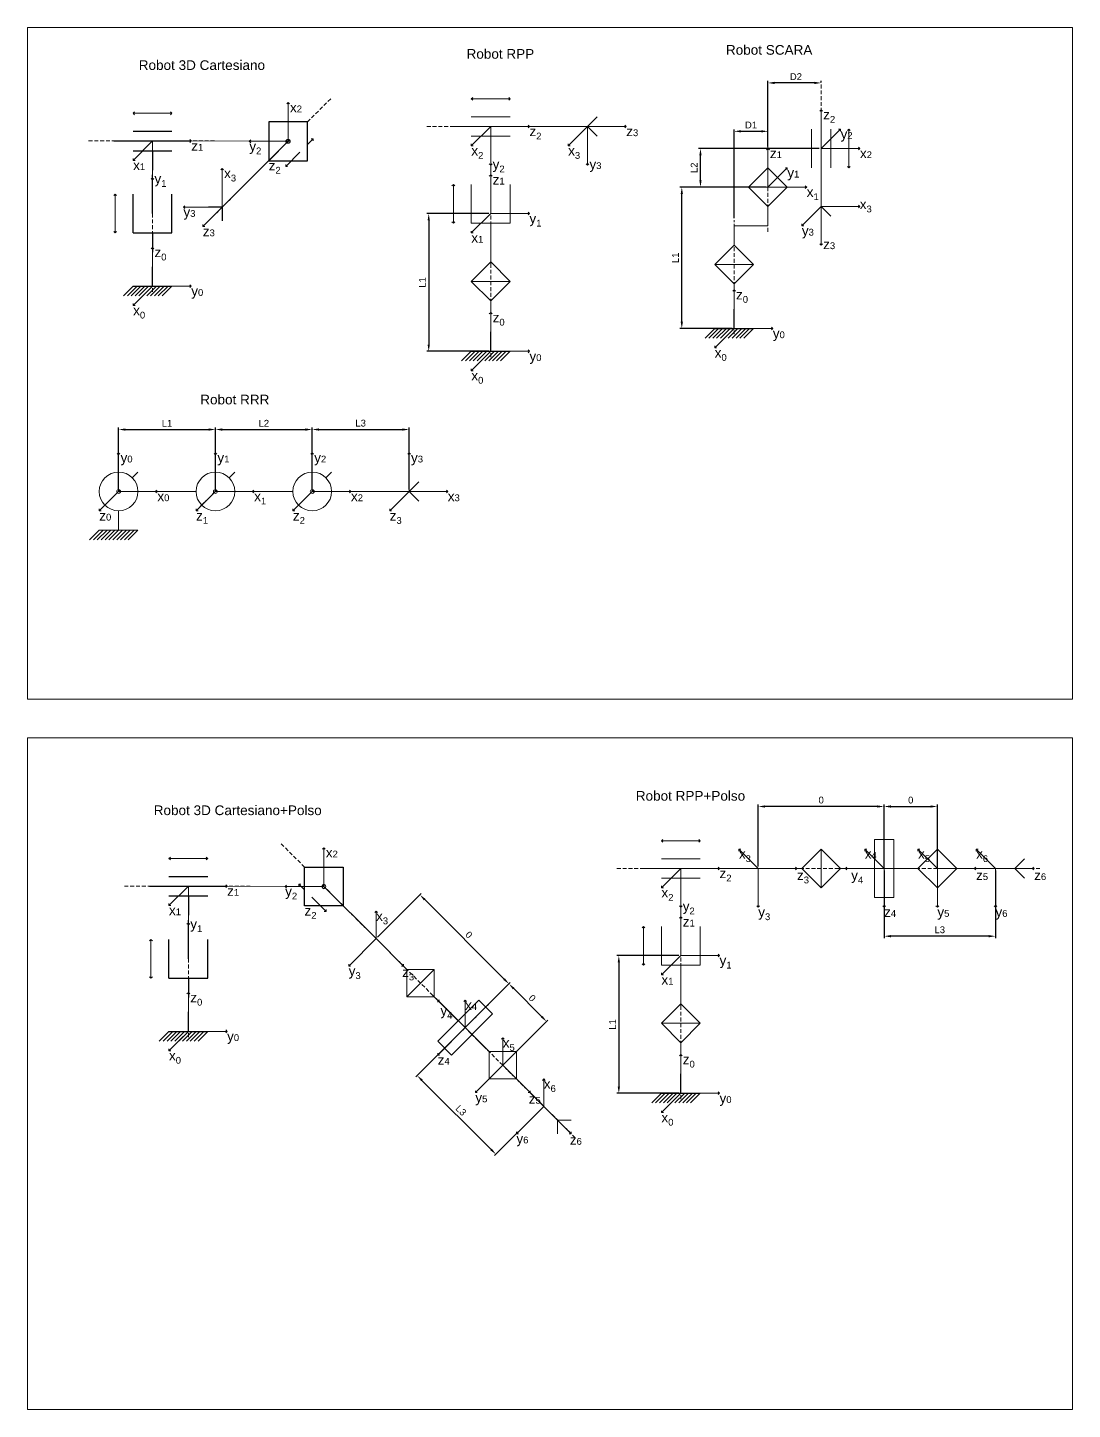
# Model space of a CAD drawing. Header units: millimetres. Extents: x 50 to 1880, y 50 to 1062.
# Drawn here: x 50 to 590, y 50 to 764 of the extents above; entities that cross this region are included whole.
import ezdxf

# ---------------------------------------------------------------- set-up
doc = ezdxf.new("R2010")
doc.units = ezdxf.units.MM
doc.linetypes.add('ACISOWELD', pattern=[3, 2, -1])
doc.linetypes.add('AM_ISO08W050x2', pattern=[9, 6, -0.75, 1.5, -0.75])
doc.layers.get('0').update_dxf_attribs({"lineweight": 25})
for name, color, linetype, lineweight in [('AM_5', 64, 'Continuous', 25), ('AM_7', 42, 'ACISOWELD', 20), ('link', 7, 'Continuous', 18), ('xAsse', 1, 'Continuous', 20), ('yAsse', 3, 'Continuous', 20), ('zAsse', 5, 'Continuous', 20)]:
    doc.layers.add(name, color=color, linetype=linetype, lineweight=lineweight)
doc.styles.get("Standard").update_dxf_attribs({"font": 'arial.ttf'})
doc.dimstyles.new('AM_ISO$0', dxfattribs={"dimtxt": 3.5, "dimasz": 3.5, "dimexe": 1, "dimexo": 1, "dimgap": 1.5, "dimtad": 1, "dimdsep": 46, "dimtxsty": 'Standard', "dimcen": 0, "dimclrd": 256, "dimclre": 256, "dimclrt": 2, "dimadec": 0, "dimazin": 2, "dimtp": 0.1, "dimtm": 0.1, "dimtfac": 0.71, "dimtdec": 3, "dimtmove": 0, "dimatfit": 3, "dimfxl": 1, "dimlwd": -1, "dimlwe": -1, "dimarcsym": 1})

# ---------------------------------------------------------------- blocks, each defined once
blk = doc.blocks.new('Terra')
for p, q in [((0, 0), (0, 10)), ((-10, 0), (-15, -5)), ((-8, 0), (-13, -5)), ((-6, 0), (-11, -5)), ((-10, 0), (10, 0)), ((-4, 0), (-9, -5)), ((-2, 0), (-7, -5)), ((0, 0), (-5, -5)), ((2, 0), (-3, -5)), ((4, 0), (-1, -5)), ((6, 0), (1, -5)), ((8, 0), (3, -5)), ((10, 0), (5, -5))]:
    blk.add_line(p, q)
at = {"layer": 'AM_7'}
blk.add_line((0, -3), (0, 23), dxfattribs=at)
blk = doc.blocks.new('Lineare-Teleferico-laterale')
for points in [[(0, 20), (0, 40)], [(-10, 10), (-10, 30)], [(10, 10), (10, 30)], [(-10, 10), (10, 10)], [(0, 10), (0, 0)]]:
    blk.add_lwpolyline(points)
at = {"layer": 'AM_7'}
blk.add_line((0, 53), (0, -13), dxfattribs=at)
at = {"layer": 'link'}
for p, q in [((-19.29, 30), (-20, 29.29)), ((-19.29, 10), (-19.29, 30)), ((-19.29, 30), (-18.59, 29.29)), ((-19.29, 10), (-20, 10.71)), ((-19.29, 10), (-18.59, 10.71))]:
    blk.add_line(p, q, dxfattribs=at)
blk = doc.blocks.new('Lineare-Trapezoidale-frontale')
for p, q in [((-20, 15), (20, 15)), ((-10, 20), (10, 20)), ((-10, 10), (10, 10)), ((0, 10), (0, 0))]:
    blk.add_line(p, q)
at = {"layer": 'AM_7'}
blk.add_line((-33, 15), (33, 15), dxfattribs=at)
at = {"layer": 'link'}
for p, q in [((-10, 29.29), (-9.29, 30)), ((-10, 29.29), (10, 29.29)), ((-10, 29.29), (-9.29, 28.59)), ((10, 29.29), (9.29, 30)), ((10, 29.29), (9.29, 28.59))]:
    blk.add_line(p, q, dxfattribs=at)
blk = doc.blocks.new('Lineare-Teleferico-Alto')
blk.add_lwpolyline([(-10, -10), (10, -10), (10, 10), (-10, 10)], close=True)
blk.add_circle((0, 0), 1)
at = {"layer": 'AM_7'}
for p, q in [((10, 10), (22.12, 22.12)), ((-22.12, -22.12), (0.71, 0.71))]:
    blk.add_line(p, q, dxfattribs=at)
at = {"layer": 'link'}
for p, q in [((10, -1.72), (12.93, 1.21)), ((12.93, 1.21), (11.93, 1.21)), ((12.93, 1.21), (12.93, 0.21)), ((-1.21, -12.93), (6.15, -5.56)), ((-1.21, -12.93), (-1.21, -11.93)), ((-1.21, -12.93), (-0.21, -12.93))]:
    blk.add_line(p, q, dxfattribs=at)
blk = doc.blocks.new('pinza')
for p, q in [((0, 10), (-5, 15)), ((0, 10), (5, 15)), ((0, 0), (0, 10))]:
    blk.add_line(p, q)
at = {"layer": 'AM_7'}
blk.add_line((0, 23), (0, -13), dxfattribs=at)
blk = doc.blocks.new('Rotoidale-Cerniera-alto')
blk.add_line((0, 10), (0, 20))
for radius in [10, 1]:
    blk.add_circle((0, 0), radius)
at = {"layer": 'AM_7', "linetype": 'AM_ISO08W050x2'}
for p, q in [((7.07, 7.07), (10, 10)), ((-10, -10), (0.71, 0.71))]:
    blk.add_line(p, q, dxfattribs=at)
blk = doc.blocks.new('Terra 2')
for p, q in [((0, -10), (0, 0)), ((-10, -10), (-15, -15)), ((-8, -10), (-13, -15)), ((-6, -10), (-11, -15)), ((-10, -10), (10, -10)), ((-4, -10), (-9, -15)), ((-2, -10), (-7, -15)), ((0, -10), (-5, -15)), ((2, -10), (-3, -15)), ((4, -10), (-1, -15)), ((6, -10), (1, -15)), ((8, -10), (3, -15)), ((10, -10), (5, -15))]:
    blk.add_line(p, q)
blk = doc.blocks.new('Rotoidale-Pivot-laterale')
for p, q in [((0, 30), (0, 40)), ((-10, 20), (0, 30)), ((0, 30), (10, 20)), ((-10, 20), (10, 20)), ((-10, 20), (0, 10)), ((10, 20), (0, 10)), ((0, 10), (0, 0))]:
    blk.add_line(p, q)
at = {"layer": 'AM_7'}
blk.add_line((0, -3), (0, 43), dxfattribs=at)
blk = doc.blocks.new('*D383')
at = {"layer": 'AM_5', "linetype": 'ByBlock', "transparency": 16777216}
for p, q in [((288.15, 667.67), (256.15, 667.67)), ((257.15, 664.17), (257.15, 600.03)), ((288.15, 596.53), (256.15, 596.53))]:
    blk.add_line(p, q, dxfattribs=at)
at = {"layer": 'AM_5', "transparency": 16777216}
for points in [[(256.57, 664.17), (257.74, 664.17), (257.15, 667.67)], [(256.57, 600.03), (257.74, 600.03), (257.15, 596.53)]]:
    blk.add_solid(points, dxfattribs=at)
at = {"layer": 'Defpoints', "color": 0, "transparency": 16777216}
for p in [(289.15, 667.67), (257.15, 596.53), (289.15, 596.53)]:
    blk.add_point(p, dxfattribs=at)
at = {"layer": 'AM_5', "color": 30, "transparency": 16777216, "insert": (253.9, 632.1), "char_height": 3.5, "attachment_point": 5, "rotation": 90}
blk.add_mtext('L1', dxfattribs=at)
blk = doc.blocks.new('*D384')
at = {"layer": 'AM_5', "linetype": 'ByBlock', "transparency": 16777216}
for p, q in [((431.36, 681.31), (386.86, 681.31)), ((387.86, 611.81), (387.86, 677.81)), ((413.86, 608.31), (386.86, 608.31))]:
    blk.add_line(p, q, dxfattribs=at)
at = {"layer": 'AM_5', "transparency": 16777216}
for points in [[(387.28, 677.81), (388.44, 677.81), (387.86, 681.31)], [(387.28, 611.81), (388.44, 611.81), (387.86, 608.31)]]:
    blk.add_solid(points, dxfattribs=at)
at = {"layer": 'Defpoints', "color": 0, "transparency": 16777216}
for p in [(387.86, 681.31), (432.36, 681.31), (414.86, 608.31)]:
    blk.add_point(p, dxfattribs=at)
at = {"layer": 'AM_5', "color": 30, "transparency": 16777216, "insert": (384.6, 644.81), "char_height": 3.5, "attachment_point": 5, "rotation": 90}
blk.add_mtext('L1', dxfattribs=at)
blk = doc.blocks.new('*D385')
at = {"layer": 'AM_5', "linetype": 'ByBlock', "transparency": 16777216}
for p, q in [((414.86, 665.31), (414.86, 711.17)), ((418.36, 710.17), (428.86, 710.17)), ((432.36, 705.31), (432.36, 711.17))]:
    blk.add_line(p, q, dxfattribs=at)
at = {"layer": 'AM_5', "transparency": 16777216}
for points in [[(418.36, 710.76), (418.36, 709.59), (414.86, 710.17)], [(428.86, 710.76), (428.86, 709.59), (432.36, 710.17)]]:
    blk.add_solid(points, dxfattribs=at)
at = {"layer": 'Defpoints', "color": 0, "transparency": 16777216}
for p in [(432.36, 710.17), (432.36, 704.31), (414.86, 664.31)]:
    blk.add_point(p, dxfattribs=at)
at = {"layer": 'AM_5', "color": 30, "transparency": 16777216, "insert": (423.61, 713.43), "char_height": 3.5, "attachment_point": 5}
blk.add_mtext('D1', dxfattribs=at)
blk = doc.blocks.new('*D386')
at = {"layer": 'AM_5', "linetype": 'ByBlock', "transparency": 16777216}
for p, q in [((432.36, 702.31), (432.36, 736.17)), ((456.36, 735.17), (435.86, 735.17)), ((459.86, 735.31), (459.86, 736.17))]:
    blk.add_line(p, q, dxfattribs=at)
at = {"layer": 'AM_5', "transparency": 16777216}
for points in [[(435.86, 735.76), (435.86, 734.59), (432.36, 735.17)], [(456.36, 735.76), (456.36, 734.59), (459.86, 735.17)]]:
    blk.add_solid(points, dxfattribs=at)
at = {"layer": 'Defpoints', "color": 0, "transparency": 16777216}
for p in [(432.36, 735.17), (459.86, 734.31), (432.36, 701.31)]:
    blk.add_point(p, dxfattribs=at)
at = {"layer": 'AM_5', "color": 30, "transparency": 16777216, "insert": (446.11, 738.43), "char_height": 3.5, "attachment_point": 5}
blk.add_mtext(' D2', dxfattribs=at)
blk = doc.blocks.new('*D358')
at = {"layer": 'AM_5', "linetype": 'ByBlock', "transparency": 16777216}
for p, q in [((96.99, 525.13), (96.99, 557.13)), ((146.99, 525.13), (146.99, 557.13)), ((100.49, 556.13), (143.49, 556.13))]:
    blk.add_line(p, q, dxfattribs=at)
at = {"layer": 'AM_5', "transparency": 16777216}
for points in [[(100.49, 556.71), (100.49, 555.54), (96.99, 556.13)], [(143.49, 556.71), (143.49, 555.54), (146.99, 556.13)]]:
    blk.add_solid(points, dxfattribs=at)
at = {"layer": 'Defpoints', "color": 0, "transparency": 16777216}
for p in [(146.99, 556.13), (96.99, 524.13), (146.99, 524.13)]:
    blk.add_point(p, dxfattribs=at)
at = {"layer": 'AM_5', "color": 30, "transparency": 16777216, "insert": (121.99, 559.38), "char_height": 3.5, "attachment_point": 5}
blk.add_mtext('L1', dxfattribs=at)
blk = doc.blocks.new('*D359')
at = {"layer": 'AM_5', "linetype": 'ByBlock', "transparency": 16777216}
for p, q in [((146.99, 525.13), (146.99, 557.13)), ((196.99, 525.13), (196.99, 557.13)), ((150.49, 556.13), (193.49, 556.13))]:
    blk.add_line(p, q, dxfattribs=at)
at = {"layer": 'AM_5', "transparency": 16777216}
for points in [[(150.49, 556.71), (150.49, 555.54), (146.99, 556.13)], [(193.49, 556.71), (193.49, 555.54), (196.99, 556.13)]]:
    blk.add_solid(points, dxfattribs=at)
at = {"layer": 'Defpoints', "color": 0, "transparency": 16777216}
for p in [(196.99, 556.13), (146.99, 524.13), (196.99, 524.13)]:
    blk.add_point(p, dxfattribs=at)
at = {"layer": 'AM_5', "color": 30, "transparency": 16777216, "insert": (171.99, 559.38), "char_height": 3.5, "attachment_point": 5}
blk.add_mtext('L2', dxfattribs=at)
blk = doc.blocks.new('*D360')
at = {"layer": 'AM_5', "linetype": 'ByBlock', "transparency": 16777216}
for p, q in [((196.99, 525.13), (196.99, 557.13)), ((246.99, 525.13), (246.99, 557.13)), ((200.49, 556.13), (243.49, 556.13))]:
    blk.add_line(p, q, dxfattribs=at)
at = {"layer": 'AM_5', "transparency": 16777216}
for points in [[(200.49, 556.71), (200.49, 555.54), (196.99, 556.13)], [(243.49, 556.71), (243.49, 555.54), (246.99, 556.13)]]:
    blk.add_solid(points, dxfattribs=at)
at = {"layer": 'Defpoints', "color": 0, "transparency": 16777216}
for p in [(246.99, 556.13), (196.99, 524.13), (246.99, 524.13)]:
    blk.add_point(p, dxfattribs=at)
at = {"layer": 'AM_5', "color": 30, "transparency": 16777216, "insert": (221.99, 559.41), "char_height": 3.5, "attachment_point": 5}
blk.add_mtext('L3', dxfattribs=at)
blk = doc.blocks.new('*D361')
at = {"layer": 'AM_5', "linetype": 'ByBlock', "transparency": 16777216}
for p, q in [((458.86, 701.31), (396.5, 701.31)), ((397.5, 684.81), (397.5, 697.81)), ((431.36, 681.31), (396.5, 681.31))]:
    blk.add_line(p, q, dxfattribs=at)
at = {"layer": 'AM_5', "transparency": 16777216}
for points in [[(396.92, 697.81), (398.08, 697.81), (397.5, 701.31)], [(396.92, 684.81), (398.08, 684.81), (397.5, 681.31)]]:
    blk.add_solid(points, dxfattribs=at)
at = {"layer": 'Defpoints', "color": 0, "transparency": 16777216}
for p in [(397.5, 701.31), (459.86, 701.31), (432.36, 681.31)]:
    blk.add_point(p, dxfattribs=at)
at = {"layer": 'AM_5', "color": 30, "transparency": 16777216, "insert": (394.24, 691.31), "char_height": 3.5, "attachment_point": 5, "rotation": 90}
blk.add_mtext('L2', dxfattribs=at)
blk = doc.blocks.new('Rotoidale-cerniera-frontale')
for p, q in [((0, 15), (0, 30)), ((15, 20), (-15, 20)), ((-15, 20), (-15, 10)), ((-10, 15), (10, 15)), ((15, 10), (15, 20)), ((-15, 10), (15, 10)), ((0, 10), (0, 0))]:
    blk.add_line(p, q)
at = {"layer": 'AM_7'}
blk.add_line((-20, 15), (23, 15), dxfattribs=at)
blk = doc.blocks.new('*D373')
at = {"layer": 'AM_5', "linetype": 'ByBlock', "transparency": 16777216}
for p, q in [((230.67, 293.85), (253.29, 316.48)), ((296.07, 272.29), (255.06, 313.3)), ((276.63, 247.89), (299.26, 270.52))]:
    blk.add_line(p, q, dxfattribs=at)
at = {"layer": 'AM_5', "transparency": 16777216}
for points in [[(255.47, 313.71), (254.65, 312.89), (252.59, 315.77)], [(296.49, 272.7), (295.66, 271.87), (298.55, 269.81)]]:
    blk.add_solid(points, dxfattribs=at)
at = {"layer": 'Defpoints', "color": 0, "transparency": 16777216}
for p in [(252.59, 315.77), (229.96, 293.15), (275.92, 247.18)]:
    blk.add_point(p, dxfattribs=at)
at = {"layer": 'AM_5', "color": 30, "transparency": 16777216, "insert": (277.89, 295.12), "char_height": 3.5, "attachment_point": 5, "rotation": 315}
blk.add_mtext('0', dxfattribs=at)
blk = doc.blocks.new('*D374')
at = {"layer": 'AM_5', "linetype": 'ByBlock', "transparency": 16777216}
for p, q in [((276.63, 247.89), (299.26, 270.52)), ((301.02, 267.34), (315.52, 252.84)), ((296.07, 228.45), (318.7, 251.07))]:
    blk.add_line(p, q, dxfattribs=at)
at = {"layer": 'AM_5', "transparency": 16777216}
for points in [[(301.44, 267.75), (300.61, 266.92), (298.55, 269.81)], [(315.93, 253.25), (315.11, 252.43), (317.99, 250.37)]]:
    blk.add_solid(points, dxfattribs=at)
at = {"layer": 'Defpoints', "color": 0, "transparency": 16777216}
for p in [(317.99, 250.37), (275.92, 247.18), (295.37, 227.74)]:
    blk.add_point(p, dxfattribs=at)
at = {"layer": 'AM_5', "color": 30, "transparency": 16777216, "insert": (310.6, 262.41), "char_height": 3.5, "attachment_point": 5, "rotation": 315}
blk.add_mtext('0', dxfattribs=at)
blk = doc.blocks.new('*D375')
at = {"layer": 'AM_5', "linetype": 'ByBlock', "transparency": 16777216}
for p, q in [((275.21, 246.48), (250.47, 221.73)), ((289.36, 184.25), (253.65, 219.96)), ((315.87, 205.82), (291.12, 181.07))]:
    blk.add_line(p, q, dxfattribs=at)
at = {"layer": 'AM_5', "transparency": 16777216}
for points in [[(254.06, 220.37), (253.24, 219.55), (251.17, 222.43)], [(289.77, 184.66), (288.94, 183.84), (291.83, 181.78)]]:
    blk.add_solid(points, dxfattribs=at)
at = {"layer": 'Defpoints', "color": 0, "transparency": 16777216}
for p in [(275.92, 247.18), (251.17, 222.43), (316.58, 206.52)]:
    blk.add_point(p, dxfattribs=at)
at = {"layer": 'AM_5', "color": 30, "transparency": 16777216, "insert": (273.83, 204.43), "char_height": 3.5, "attachment_point": 5, "rotation": 315}
blk.add_mtext('L3', dxfattribs=at)
blk = doc.blocks.new('*D366')
at = {"layer": 'AM_5', "linetype": 'ByBlock', "transparency": 16777216}
for p, q in [((386.34, 284.41), (354.34, 284.41)), ((355.34, 280.91), (355.34, 216.77)), ((386.34, 213.27), (354.34, 213.27))]:
    blk.add_line(p, q, dxfattribs=at)
at = {"layer": 'AM_5', "transparency": 16777216}
for points in [[(354.75, 280.91), (355.92, 280.91), (355.34, 284.41)], [(354.75, 216.77), (355.92, 216.77), (355.34, 213.27)]]:
    blk.add_solid(points, dxfattribs=at)
at = {"layer": 'Defpoints', "color": 0, "transparency": 16777216}
for p in [(387.34, 284.41), (355.34, 213.27), (387.34, 213.27)]:
    blk.add_point(p, dxfattribs=at)
at = {"layer": 'AM_5', "color": 30, "transparency": 16777216, "insert": (352.08, 248.84), "char_height": 3.5, "attachment_point": 5, "rotation": 90}
blk.add_mtext('L1', dxfattribs=at)
blk = doc.blocks.new('*D367')
at = {"layer": 'AM_5', "linetype": 'ByBlock', "transparency": 16777216}
for p, q in [((427.34, 330.41), (427.34, 362.41)), ((488.84, 361.41), (430.84, 361.41)), ((492.34, 330.41), (492.34, 362.41))]:
    blk.add_line(p, q, dxfattribs=at)
at = {"layer": 'AM_5', "transparency": 16777216}
for points in [[(430.84, 361.99), (430.84, 360.83), (427.34, 361.41)], [(488.84, 361.99), (488.84, 360.83), (492.34, 361.41)]]:
    blk.add_solid(points, dxfattribs=at)
at = {"layer": 'Defpoints', "color": 0, "transparency": 16777216}
for p in [(427.34, 361.41), (427.34, 329.41), (492.34, 329.41)]:
    blk.add_point(p, dxfattribs=at)
at = {"layer": 'AM_5', "color": 30, "transparency": 16777216, "insert": (459.84, 364.7), "char_height": 3.5, "attachment_point": 5}
blk.add_mtext('0', dxfattribs=at)
blk = doc.blocks.new('*D368')
at = {"layer": 'AM_5', "linetype": 'ByBlock', "transparency": 16777216}
for p, q in [((492.34, 330.41), (492.34, 362.41)), ((495.84, 361.41), (516.34, 361.41)), ((519.84, 330.41), (519.84, 362.41))]:
    blk.add_line(p, q, dxfattribs=at)
at = {"layer": 'AM_5', "transparency": 16777216}
for points in [[(495.84, 361.99), (495.84, 360.83), (492.34, 361.41)], [(516.34, 361.99), (516.34, 360.83), (519.84, 361.41)]]:
    blk.add_solid(points, dxfattribs=at)
at = {"layer": 'Defpoints', "color": 0, "transparency": 16777216}
for p in [(519.84, 361.41), (492.34, 329.41), (519.84, 329.41)]:
    blk.add_point(p, dxfattribs=at)
at = {"layer": 'AM_5', "color": 30, "transparency": 16777216, "insert": (506.09, 364.7), "char_height": 3.5, "attachment_point": 5}
blk.add_mtext('0', dxfattribs=at)
blk = doc.blocks.new('*D369')
at = {"layer": 'AM_5', "linetype": 'ByBlock', "transparency": 16777216}
for p, q in [((492.34, 328.41), (492.34, 293.41)), ((549.84, 328.41), (549.84, 293.41)), ((546.34, 294.41), (495.84, 294.41))]:
    blk.add_line(p, q, dxfattribs=at)
at = {"layer": 'AM_5', "transparency": 16777216}
for points in [[(495.84, 294.99), (495.84, 293.83), (492.34, 294.41)], [(546.34, 294.99), (546.34, 293.83), (549.84, 294.41)]]:
    blk.add_solid(points, dxfattribs=at)
at = {"layer": 'Defpoints', "color": 0, "transparency": 16777216}
for p in [(492.34, 329.41), (549.84, 329.41), (492.34, 294.41)]:
    blk.add_point(p, dxfattribs=at)
at = {"layer": 'AM_5', "color": 30, "transparency": 16777216, "insert": (521.09, 297.7), "char_height": 3.5, "attachment_point": 5}
blk.add_mtext('L3', dxfattribs=at)

msp = doc.modelspace()

# ---------------------------------------------------------------- linework, layer by layer
at = {"layer": 'link'}
for p, q in [((309.153, 712.673), (329.153, 712.673)), ((114.494, 700.173), (114.494, 687.673)), ((134.494, 705.173), (174.494, 705.008)), ((157.535, 678.049), (184.494, 705.008)), ((432.359, 701.315), (454.859, 701.315)), ((289.153, 682.673), (289.153, 697.673)), ((414.859, 661.315), (432.359, 661.315)), ((114.494, 647.673), (114.494, 640.173)), ((289.153, 606.532), (289.153, 612.673)), ((116.994, 524.125), (136.994, 524.125)), ((166.994, 524.125), (186.994, 524.125)), ((216.994, 524.125), (236.994, 524.125)), ((407.338, 329.411), (427.338, 329.411)), ((467.338, 329.411), (477.338, 329.411)), ((499.838, 329.411), (494.838, 329.411)), ((549.838, 329.411), (539.838, 329.411)), ((133, 315.269), (133, 302.769)), ((153, 320.269), (193.001, 320.104)), ((229.96, 293.145), (203.001, 320.104)), ((387.338, 299.411), (387.338, 314.411)), ((258.244, 264.861), (265.315, 257.79)), ((133, 262.769), (133, 255.269)), ((281.225, 241.88), (277.689, 245.416)), ((387.338, 223.27), (387.338, 229.411)), ((316.58, 206.525), (309.509, 213.596))]:
    msp.add_line(p, q, dxfattribs=at)
for points in [[(50, 763.73), (589.568, 763.73), (589.568, 416.865), (50, 416.865)], [(50, 396.865), (589.568, 396.865), (589.568, 50), (50, 50)]]:
    msp.add_lwpolyline(points, close=True, dxfattribs=at)
at = {"layer": 'xAsse'}
for p, q in [((184.494, 725.008), (183.787, 724.301)), ((184.494, 705.008), (184.494, 725.008)), ((184.494, 725.008), (185.202, 724.301)), ((289.153, 712.673), (279.153, 702.673)), ((339.153, 712.673), (329.153, 702.673)), ((114.494, 705.173), (104.494, 695.173)), ((279.153, 702.673), (279.153, 703.673)), ((279.153, 702.673), (280.153, 702.673)), ((329.153, 702.673), (329.153, 703.673)), ((329.153, 702.673), (330.153, 702.673)), ((459.859, 701.315), (479.859, 701.315)), ((479.859, 701.315), (479.152, 702.022)), ((479.859, 701.315), (479.152, 700.608)), ((104.494, 695.173), (104.494, 696.173)), ((104.494, 695.173), (105.494, 695.173)), ((150.464, 690.978), (149.757, 690.271)), ((150.464, 670.978), (150.464, 690.978)), ((150.464, 690.978), (151.172, 690.271)), ((432.359, 681.315), (452.359, 681.315)), ((452.359, 681.315), (451.652, 682.022)), ((452.359, 681.315), (451.652, 680.608)), ((459.859, 671.315), (479.859, 671.315)), ((479.859, 671.315), (479.152, 672.022)), ((479.859, 671.315), (479.152, 670.608)), ((289.153, 667.673), (279.153, 657.673)), ((279.153, 657.673), (279.153, 658.673)), ((279.153, 657.673), (280.153, 657.673)), ((114.494, 630.173), (104.494, 620.173)), ((104.494, 620.173), (104.494, 621.173)), ((104.494, 620.173), (105.494, 620.173)), ((414.859, 608.315), (404.859, 598.315)), ((289.153, 596.532), (279.153, 586.532)), ((404.859, 598.315), (404.859, 599.315)), ((404.859, 598.315), (405.859, 598.315)), ((279.153, 586.532), (279.153, 587.532)), ((279.153, 586.532), (280.153, 586.532)), ((96.994, 524.125), (116.994, 524.125)), ((116.994, 524.125), (116.287, 524.832)), ((116.994, 524.125), (116.287, 523.418)), ((146.994, 524.125), (166.994, 524.125)), ((166.994, 524.125), (166.287, 524.832)), ((166.994, 524.125), (166.287, 523.418)), ((196.994, 524.125), (216.994, 524.125)), ((216.994, 524.125), (216.287, 524.832)), ((216.994, 524.125), (216.287, 523.418)), ((246.994, 524.125), (266.994, 524.125)), ((266.994, 524.125), (266.287, 524.832)), ((266.994, 524.125), (266.287, 523.418)), ((203.001, 340.104), (202.294, 339.397)), ((203.001, 320.104), (203.001, 340.104)), ((203.001, 340.104), (203.708, 339.397)), ((427.338, 329.411), (417.338, 339.411)), ((417.338, 339.411), (418.338, 339.411)), ((417.338, 339.411), (417.338, 338.411)), ((492.338, 329.411), (482.338, 339.411)), ((482.338, 339.411), (483.338, 339.411)), ((482.338, 339.411), (482.338, 338.411)), ((519.838, 329.411), (509.838, 339.411)), ((509.838, 339.411), (510.838, 339.411)), ((509.838, 339.411), (509.838, 338.411)), ((549.838, 329.411), (539.838, 339.411)), ((539.838, 339.411), (540.838, 339.411)), ((539.838, 339.411), (539.838, 338.411)), ((387.338, 329.411), (377.338, 319.411)), ((133, 320.269), (123, 310.269)), ((377.338, 319.411), (377.338, 320.411)), ((377.338, 319.411), (378.338, 319.411)), ((123, 310.269), (123, 311.269)), ((123, 310.269), (124, 310.269)), ((229.96, 307.288), (229.253, 306.58)), ((229.96, 293.145), (229.96, 307.288)), ((229.96, 307.288), (230.667, 306.58)), ((387.338, 284.411), (377.338, 274.411)), ((377.338, 274.411), (377.338, 275.411)), ((377.338, 274.411), (378.338, 274.411)), ((275.922, 261.326), (275.215, 260.619)), ((275.922, 247.183), (275.922, 261.326)), ((275.922, 261.326), (276.629, 260.619)), ((133, 245.269), (123, 235.269)), ((123, 235.269), (123, 236.269)), ((295.367, 241.88), (294.66, 241.173)), ((295.367, 227.738), (295.367, 241.88)), ((295.367, 241.88), (296.074, 241.173)), ((123, 235.269), (124, 235.269)), ((316.58, 220.667), (315.873, 219.96)), ((316.58, 206.525), (316.58, 220.667)), ((316.58, 220.667), (317.287, 219.96)), ((387.338, 213.27), (377.338, 203.27)), ((377.338, 203.27), (377.338, 204.27)), ((377.338, 203.27), (378.338, 203.27))]:
    msp.add_line(p, q, dxfattribs=at)
at = {"layer": 'yAsse'}
for p, q in [((289.153, 712.673), (289.153, 692.673)), ((339.153, 712.673), (339.153, 692.673)), ((459.859, 701.315), (469.859, 711.315)), ((469.859, 711.315), (468.859, 711.315)), ((469.859, 711.315), (469.859, 710.315)), ((114.494, 705.173), (114.494, 685.173)), ((164.494, 705.008), (165.202, 705.715)), ((184.494, 705.008), (164.494, 705.008)), ((164.494, 705.008), (165.202, 704.301)), ((289.153, 692.673), (288.446, 693.38)), ((289.153, 692.673), (289.86, 693.38)), ((339.153, 692.673), (338.446, 693.38)), ((339.153, 692.673), (339.86, 693.38)), ((114.494, 685.173), (113.787, 685.88)), ((114.494, 685.173), (115.201, 685.88)), ((432.359, 681.315), (442.359, 691.315)), ((442.359, 691.315), (441.359, 691.315)), ((442.359, 691.315), (442.359, 690.315)), ((130.464, 670.978), (131.172, 671.685)), ((150.464, 670.978), (130.464, 670.978)), ((130.464, 670.978), (131.172, 670.271)), ((459.859, 671.315), (449.859, 661.315)), ((289.153, 667.673), (309.153, 667.673)), ((309.153, 667.673), (308.446, 668.38)), ((309.153, 667.673), (308.446, 666.966)), ((449.859, 661.315), (449.859, 662.315)), ((449.859, 661.315), (450.859, 661.315)), ((114.494, 630.173), (134.494, 630.173)), ((134.494, 630.173), (133.787, 630.88)), ((134.494, 630.173), (133.787, 629.466)), ((414.859, 608.315), (434.859, 608.315)), ((434.859, 608.315), (434.152, 609.022)), ((434.859, 608.315), (434.152, 607.608)), ((289.153, 596.532), (309.153, 596.532)), ((309.153, 596.532), (308.446, 597.239)), ((309.153, 596.532), (308.446, 595.824)), ((96.994, 544.125), (96.287, 543.418)), ((96.994, 524.125), (96.994, 544.125)), ((96.994, 544.125), (97.701, 543.418)), ((146.994, 544.125), (146.287, 543.418)), ((146.994, 524.125), (146.994, 544.125)), ((146.994, 544.125), (147.701, 543.418)), ((196.994, 544.125), (196.287, 543.418)), ((196.994, 524.125), (196.994, 544.125)), ((196.994, 544.125), (197.701, 543.418)), ((246.994, 544.125), (246.287, 543.418)), ((246.994, 524.125), (246.994, 544.125)), ((246.994, 544.125), (247.701, 543.418)), ((387.338, 329.411), (387.338, 309.411)), ((427.338, 329.411), (427.338, 309.411)), ((472.338, 329.411), (473.045, 330.118)), ((492.338, 329.411), (472.338, 329.411)), ((472.338, 329.411), (473.045, 328.704)), ((519.838, 329.411), (519.838, 309.411)), ((549.838, 329.411), (549.838, 309.411)), ((133, 320.269), (133, 300.269)), ((183.001, 320.104), (183.708, 320.812)), ((203.001, 320.104), (183.001, 320.104)), ((183.001, 320.104), (183.708, 319.397)), ((387.338, 309.411), (386.631, 310.118)), ((387.338, 309.411), (388.045, 310.118)), ((427.338, 309.411), (426.631, 310.118)), ((427.338, 309.411), (428.045, 310.118)), ((519.838, 309.411), (519.131, 310.118)), ((519.838, 309.411), (520.545, 310.118)), ((549.838, 309.411), (549.131, 310.118)), ((549.838, 309.411), (550.545, 310.118)), ((133, 300.269), (132.293, 300.977)), ((133, 300.269), (133.707, 300.977)), ((229.96, 293.145), (215.818, 279.003)), ((215.818, 279.003), (215.818, 280.003)), ((215.818, 279.003), (216.818, 279.003)), ((387.338, 284.411), (407.338, 284.411)), ((407.338, 284.411), (406.631, 285.118)), ((407.338, 284.411), (406.631, 283.704)), ((275.922, 247.183), (261.78, 261.326)), ((261.78, 261.326), (262.78, 261.326)), ((261.78, 261.326), (261.78, 260.326)), ((133, 245.269), (153, 245.269)), ((153, 245.269), (152.293, 245.977)), ((153, 245.269), (152.293, 244.562)), ((295.367, 227.738), (281.225, 213.596)), ((281.225, 213.596), (281.225, 214.596)), ((281.225, 213.596), (282.225, 213.596)), ((387.338, 213.27), (407.338, 213.27)), ((407.338, 213.27), (406.631, 213.977)), ((407.338, 213.27), (406.631, 212.563)), ((316.58, 206.525), (302.438, 192.383)), ((302.438, 192.383), (302.438, 193.383)), ((302.438, 192.383), (303.438, 192.383))]:
    msp.add_line(p, q, dxfattribs=at)
at = {"layer": 'zAsse'}
for p, q in [((459.859, 721.315), (459.152, 720.608)), ((459.859, 701.315), (459.859, 721.315)), ((459.859, 721.315), (460.566, 720.608)), ((289.153, 712.673), (309.153, 712.673)), ((309.153, 712.673), (308.446, 713.38)), ((309.153, 712.673), (308.446, 711.966)), ((339.153, 712.673), (359.153, 712.673)), ((359.153, 712.673), (358.446, 713.38)), ((359.153, 712.673), (358.446, 711.966)), ((114.494, 705.173), (134.494, 705.173)), ((134.494, 705.173), (133.787, 705.88)), ((134.494, 705.173), (133.787, 704.466)), ((184.494, 705.008), (174.494, 695.008)), ((432.359, 701.315), (431.652, 700.608)), ((432.359, 681.315), (432.359, 701.315)), ((432.359, 701.315), (433.066, 700.608)), ((174.494, 695.008), (174.494, 696.008)), ((174.494, 695.008), (175.494, 695.008)), ((289.153, 687.673), (288.446, 686.966)), ((289.153, 667.673), (289.153, 687.673)), ((289.153, 687.673), (289.86, 686.966)), ((150.464, 670.978), (140.464, 660.978)), ((459.859, 671.315), (459.859, 651.315)), ((140.464, 660.978), (140.464, 661.978)), ((140.464, 660.978), (141.464, 660.978)), ((114.494, 650.173), (113.787, 649.466)), ((114.494, 630.173), (114.494, 650.173)), ((114.494, 650.173), (115.201, 649.466)), ((459.859, 651.315), (459.152, 652.022)), ((459.859, 651.315), (460.566, 652.022)), ((414.859, 628.315), (414.152, 627.608)), ((414.859, 608.315), (414.859, 628.315)), ((414.859, 628.315), (415.566, 627.608)), ((289.153, 616.532), (288.446, 615.824)), ((289.153, 596.532), (289.153, 616.532)), ((289.153, 616.532), (289.86, 615.824)), ((96.994, 524.125), (86.994, 514.125)), ((146.994, 524.125), (136.994, 514.125)), ((196.994, 524.125), (186.994, 514.125)), ((246.994, 524.125), (236.994, 514.125)), ((86.994, 514.125), (86.994, 515.125)), ((86.994, 514.125), (87.994, 514.125)), ((136.994, 514.125), (136.994, 515.125)), ((136.994, 514.125), (137.994, 514.125)), ((186.994, 514.125), (186.994, 515.125)), ((186.994, 514.125), (187.994, 514.125)), ((236.994, 514.125), (236.994, 515.125)), ((236.994, 514.125), (237.994, 514.125)), ((387.338, 329.411), (407.338, 329.411)), ((407.338, 329.411), (406.631, 330.118)), ((407.338, 329.411), (406.631, 328.704)), ((427.338, 329.411), (447.338, 329.411)), ((447.338, 329.411), (446.631, 330.118)), ((447.338, 329.411), (446.631, 328.704)), ((492.338, 329.411), (492.338, 309.411)), ((519.838, 329.411), (539.838, 329.411)), ((539.838, 329.411), (539.131, 330.118)), ((539.838, 329.411), (539.131, 328.704)), ((549.838, 329.411), (569.838, 329.411)), ((569.838, 329.411), (569.131, 330.118)), ((569.838, 329.411), (569.131, 328.704)), ((133, 320.269), (153, 320.269)), ((153, 320.269), (152.293, 320.977)), ((153, 320.269), (152.293, 319.562)), ((203.001, 320.104), (213.001, 310.104)), ((213.001, 310.104), (212.001, 310.104)), ((213.001, 310.104), (213.001, 311.104)), ((492.338, 309.411), (491.631, 310.118)), ((492.338, 309.411), (493.045, 310.118)), ((387.338, 304.411), (386.631, 303.704)), ((387.338, 284.411), (387.338, 304.411)), ((387.338, 304.411), (388.045, 303.704)), ((229.96, 293.145), (244.102, 279.003)), ((244.102, 279.003), (243.102, 279.003)), ((244.102, 279.003), (244.102, 280.003)), ((133, 265.269), (132.293, 264.562)), ((133, 245.269), (133, 265.269)), ((133, 265.269), (133.707, 264.562)), ((275.922, 247.183), (261.78, 233.041)), ((261.78, 233.041), (261.78, 234.041)), ((261.78, 233.041), (262.78, 233.041)), ((387.338, 233.27), (386.631, 232.563)), ((387.338, 213.27), (387.338, 233.27)), ((387.338, 233.27), (388.045, 232.563)), ((295.367, 227.738), (309.509, 213.596)), ((309.509, 213.596), (309.509, 214.596)), ((309.509, 213.596), (308.509, 213.596)), ((316.58, 206.525), (330.722, 192.383)), ((330.722, 192.383), (330.722, 193.383)), ((330.722, 192.383), (329.722, 192.383))]:
    msp.add_line(p, q, dxfattribs=at)

# ---------------------------------------------------------------- block references
for name, p in [('Lineare-Teleferico-Alto', (184.494, 705.008)), ('Lineare-Trapezoidale-frontale', (114.494, 690.173)), ('Lineare-Teleferico-laterale', (114.494, 647.673)), ('Terra', (114.494, 630.173)), ('Terra', (414.859, 608.315)), ('Terra', (289.153, 596.532)), ('Lineare-Trapezoidale-frontale', (133, 305.269)), ('Lineare-Teleferico-laterale', (133, 262.769)), ('Terra', (133, 245.269)), ('Terra', (387.338, 213.27))]:
    msp.add_blockref(name, p)
at = {"rotation": 135}
msp.add_blockref('pinza', (157.535, 678.049), dxfattribs=at)
at = {"xscale": -1}
msp.add_blockref('Lineare-Teleferico-Alto', (203.001, 320.104), dxfattribs=at)
at = {"layer": 'link'}
for name, p, rotation in [('Lineare-Trapezoidale-frontale', (444.859, 701.315), 270), ('pinza', (329.153, 712.673), 270), ('pinza', (459.859, 681.315), 180), ('pinza', (236.994, 524.125), 270), ('Rotoidale-cerniera-frontale', (477.338, 329.411), 270), ('Rotoidale-Pivot-laterale', (439.838, 329.411), 270), ('Rotoidale-Pivot-laterale', (499.838, 329.411), 270), ('pinza', (549.838, 329.411), 270), ('Rotoidale-Pivot-laterale', (238.799, 284.307), 224.9999999999999), ('Rotoidale-cerniera-frontale', (265.315, 257.79), 224.9999999999999), ('Rotoidale-Pivot-laterale', (281.225, 241.88), 224.9999999999999), ('pinza', (316.58, 206.525), 224.9999999999999)]:
    msp.add_blockref(name, p, dxfattribs=dict(at, rotation=rotation))
for name, p in [('Lineare-Trapezoidale-frontale', (289.153, 697.673)), ('Lineare-Teleferico-laterale', (289.153, 652.673)), ('Rotoidale-Pivot-laterale', (432.359, 661.315)), ('Rotoidale-Pivot-laterale', (414.859, 621.315)), ('Rotoidale-Pivot-laterale', (289.153, 612.673)), ('Terra 2', (96.994, 514.125)), ('Lineare-Trapezoidale-frontale', (387.338, 314.411)), ('Lineare-Teleferico-laterale', (387.338, 269.411)), ('Rotoidale-Pivot-laterale', (387.338, 229.411))]:
    msp.add_blockref(name, p, dxfattribs=at)
at = {"layer": 'link', "xscale": -1, "rotation": 270}
for p in [(96.994, 524.125), (146.994, 524.125), (196.994, 524.125)]:
    msp.add_blockref('Rotoidale-Cerniera-alto', p, dxfattribs=at)

# ---------------------------------------------------------------- texts
at = {"char_height": 5}
for s, insert, attachment_point in [('x{\\A1;\\H0.7x;\\S^ 2;}', (185.494, 725.008), 1), ('\\A1;z{\\H0.7x;\\S^ 2;}', (460.859, 721.315), 1), ('\\A1;z{\\H0.7x;\\S^ 2;}', (309.153, 712.673), 1), ('z{\\A1;\\H0.7x;\\S^ 3;}', (359.153, 712.673), 1), ('y{\\A1;\\H0.7x;\\S^ 2;}', (469.859, 711.315), 1), ('z{\\A1;\\H0.7x;\\S^ 1;}', (134.494, 705.173), 1), ('\\A1;y{\\H0.7x;\\S^ 2;}', (164.494, 705.008), 1), ('\\A1;x{\\H0.7x;\\S^ 2;}', (279.153, 702.673), 1), ('\\A1;x{\\H0.7x;\\S^ 3;}', (329.153, 702.673), 1), ('z{\\A1;\\H0.7x;\\S^ 1;}', (433.359, 701.315), 1), ('x{\\A1;\\H0.7x;\\S^ 2;}', (479.859, 701.315), 1), ('x{\\A1;\\H0.7x;\\S^ 1;}', (104.494, 695.173), 1), ('\\A1;z{\\H0.7x;\\S^ 2;}', (174.494, 695.008), 1), ('\\A1;y{\\H0.7x;\\S^ 2;}', (290.153, 695.673), 1), ('y{\\A1;\\H0.7x;\\S^ 3;}', (340.153, 695.673), 1), ('\\A1;y{\\H0.7x;\\S^ 1;}', (115.494, 688.173), 1), ('\\A1;x{\\H0.7x;\\S^ 3;}', (151.464, 690.978), 1), ('z{\\A1;\\H0.7x;\\S^ 1;}', (290.153, 687.673), 1), ('y{\\A1;\\H0.7x;\\S^ 1;}', (442.359, 691.315), 1), ('\\A1;x{\\H0.7x;\\S^ 1;}', (452.359, 681.315), 1), ('\\A1;x{\\H0.7x;\\S^ 3;}', (479.768, 668.315), 7), ('y{\\A1;\\H0.7x;\\S^ 3;}', (130.464, 670.978), 1), ('\\A1;y{\\H0.7x;\\S^ 1;}', (309.153, 667.673), 1), ('z{\\A1;\\H0.7x;\\S^ 3;}', (140.464, 660.978), 1), ('y{\\A1;\\H0.7x;\\S^ 3;}', (449.859, 661.315), 1), ('x{\\A1;\\H0.7x;\\S^ 1;}', (279.153, 657.673), 1), ('z{\\A1;\\H0.7x;\\S^ 3;}', (460.859, 654.315), 1), ('\\A1;z{\\H0.7x;\\S^ 0;}', (115.494, 650.173), 1), ('y{\\A1;\\H0.7x;\\S^ 0;}', (134.494, 630.173), 1), ('\\A1;z{\\H0.7x;\\S^ 0;}', (415.859, 628.315), 1), ('\\A1;x{\\H0.7x;\\S^ 0;}', (104.494, 620.173), 1), ('\\A1;z{\\H0.7x;\\S^ 0;}', (290.153, 616.532), 1), ('y{\\A1;\\H0.7x;\\S^ 0;}', (434.859, 608.315), 1), ('y{\\A1;\\H0.7x;\\S^ 0;}', (309.153, 596.532), 1), ('\\A1;x{\\H0.7x;\\S^ 0;}', (404.859, 598.315), 1), ('\\A1;x{\\H0.7x;\\S^ 0;}', (279.153, 586.532), 1), ('y{\\A1;\\H0.7x;\\S^ 0;}', (97.994, 544.125), 1), ('y{\\A1;\\H0.7x;\\S^ 1;}', (147.994, 544.125), 1), ('y{\\A1;\\H0.7x;\\S^ 2;}', (197.994, 544.125), 1), ('y{\\A1;\\H0.7x;\\S^ 3;}', (247.994, 544.125), 1), ('x{\\A1;\\H0.7x;\\S^ 0;}', (116.994, 524.125), 1), ('\\A1;x{\\H0.7x;\\S^ 1;}', (166.994, 524.125), 1), ('x{\\A1;\\H0.7x;\\S^ 2;}', (216.994, 524.125), 1), ('x{\\A1;\\H0.7x;\\S^ 3;}', (266.994, 524.125), 1), ('z{\\A1;\\H0.7x;\\S^ 0;}', (86.994, 514.125), 1), ('\\A1;z{\\H0.7x;\\S^ 1;}', (136.994, 514.125), 1), ('\\A1;z{\\H0.7x;\\S^ 2;}', (186.994, 514.125), 1), ('\\A1;z{\\H0.7x;\\S^ 3;}', (236.994, 514.125), 1), ('x{\\A1;\\H0.7x;\\S^ 2;}', (204.001, 340.104), 1), ('\\A1;x{\\H0.7x;\\S^ 3;}', (417.338, 339.411), 1), ('x{\\A1;\\H0.7x;\\S^ 4;}', (482.338, 339.411), 1), ('\\A1;x{\\H0.7x;\\S^ 5;}', (509.838, 339.411), 1), ('\\A1;x{\\H0.7x;\\S^ 6;}', (539.838, 339.411), 1), ('\\A1;z{\\H0.7x;\\S^ 2;}', (407.338, 329.411), 1), ('\\A1;z{\\H0.7x;\\S^ 3;}', (447.338, 328.411), 1), ('\\A1;y{\\H0.7x;\\S^ 4;}', (475.338, 328.411), 1), ('z{\\A1;\\H0.7x;\\S^ 5;}', (539.838, 328.411), 1), ('z{\\A1;\\H0.7x;\\S^ 6;}', (569.838, 328.411), 1), ('z{\\A1;\\H0.7x;\\S^ 1;}', (153, 320.269), 1), ('\\A1;y{\\H0.7x;\\S^ 2;}', (183.001, 320.104), 1), ('\\A1;x{\\H0.7x;\\S^ 2;}', (377.338, 319.411), 1), ('x{\\A1;\\H0.7x;\\S^ 1;}', (123, 310.269), 1), ('\\A1;z{\\H0.7x;\\S^ 2;}', (193.001, 310.104), 1), ('\\A1;y{\\H0.7x;\\S^ 2;}', (388.338, 312.411), 1), ('\\A1;y{\\H0.7x;\\S^ 3;}', (427.338, 309.411), 1), ('z{\\A1;\\H0.7x;\\S^ 4;}', (492.338, 309.411), 1), ('y{\\A1;\\H0.7x;\\S^ 5;}', (519.838, 309.411), 1), ('y{\\A1;\\H0.7x;\\S^ 6;}', (549.838, 309.411), 1), ('\\A1;y{\\H0.7x;\\S^ 1;}', (134, 303.269), 1), ('\\A1;x{\\H0.7x;\\S^ 3;}', (229.96, 307.288), 1), ('z{\\A1;\\H0.7x;\\S^ 1;}', (388.338, 304.411), 1), ('\\A1;y{\\H0.7x;\\S^ 1;}', (407.338, 284.411), 1), ('\\A1;y{\\H0.7x;\\S^ 3;}', (215.818, 279.003), 1), ('\\A1;z{\\H0.7x;\\S^ 3;}', (243.395, 278.296), 1), ('x{\\A1;\\H0.7x;\\S^ 1;}', (377.338, 274.411), 1), ('\\A1;z{\\H0.7x;\\S^ 0;}', (134, 265.269), 1), ('\\A1;y{\\H0.7x;\\S^ 4;}', (263.194, 258.497), 1), ('x{\\A1;\\H0.7x;\\S^ 4;}', (275.922, 261.326), 1), ('y{\\A1;\\H0.7x;\\S^ 0;}', (153, 245.269), 1), ('\\A1;x{\\H0.7x;\\S^ 5;}', (295.367, 241.88), 1), ('\\A1;x{\\H0.7x;\\S^ 0;}', (123, 235.269), 1), ('z{\\A1;\\H0.7x;\\S^ 4;}', (261.78, 233.041), 1), ('\\A1;z{\\H0.7x;\\S^ 0;}', (388.338, 233.27), 1), ('\\A1;x{\\H0.7x;\\S^ 6;}', (316.58, 220.667), 1), ('y{\\A1;\\H0.7x;\\S^ 5;}', (281.225, 213.596), 1), ('z{\\A1;\\H0.7x;\\S^ 5;}', (308.802, 212.889), 1), ('y{\\A1;\\H0.7x;\\S^ 0;}', (407.338, 213.27), 1), ('\\A1;x{\\H0.7x;\\S^ 0;}', (377.338, 203.27), 1), ('y{\\A1;\\H0.7x;\\S^ 6;}', (302.438, 192.383), 1), ('z{\\A1;\\H0.7x;\\S^ 6;}', (330.015, 191.676), 1)]:
    msp.add_mtext_dynamic_manual_height_columns(s, width=10, gutter_width=12.5, heights=[0], dxfattribs=dict(at, insert=insert, attachment_point=attachment_point))
at = {"layer": 'link', "char_height": 5, "attachment_point": 1}
for s, insert in [('\\pxqc;Robot RPP', (219.153, 752.673)), ('\\pxqc;Robot SCARA', (357.969, 754.74)), ('\\pxqc;Robot 3D Cartesiano', (65, 746.865)), ('\\pxqc;Robot RRR', (81.994, 574.125)), ('\\pxqc;Robot RPP+Polso', (317.338, 369.411)), ('\\pxqc;Robot 3D Cartesiano+Polso', (83.506, 361.961))]:
    msp.add_mtext_dynamic_manual_height_columns(s, width=150, gutter_width=12.5, heights=[0], dxfattribs=dict(at, insert=insert))

# ---------------------------------------------------------------- dimensions: what is measured, and where the dimension line sits
at = {"layer": 'AM_5'}
for base, p1, p2, text, override, picture, middle in [((432.359, 735.173), (459.859, 734.315), (432.359, 701.315), ' D2', {"dimpost": '', "dimclrd": 256, "dimclrt": 30}, '*D386', (446.109, 738.43)), ((432.359, 710.173), (414.859, 664.315), (432.359, 704.315), 'D1', {"dimpost": '', "dimclrd": 256, "dimclrt": 30}, '*D385', (423.609, 713.43)), ((146.994, 556.125), (96.994, 524.125), (146.994, 524.125), 'L1', {"dimpost": '', "dimclrt": 30}, '*D358', (121.994, 559.382)), ((196.994, 556.125), (146.994, 524.125), (196.994, 524.125), 'L2', {"dimpost": '', "dimclrt": 30}, '*D359', (171.994, 559.382)), ((246.994, 556.125), (196.994, 524.125), (246.994, 524.125), 'L3', {"dimpost": '', "dimclrt": 30}, '*D360', (221.994, 559.413)), ((427.338, 361.411), (492.338, 329.411), (427.338, 329.411), '0', {"dimpost": '', "dimclrt": 30}, '*D367', (459.838, 364.698)), ((519.838, 361.411), (492.338, 329.411), (519.838, 329.411), '0', {"dimpost": '', "dimclrt": 30}, '*D368', (506.088, 364.698)), ((492.338, 294.411), (549.838, 329.411), (492.338, 329.411), 'L3', {"dimpost": '', "dimclrt": 30}, '*D369', (521.088, 297.7))]:
    dim = msp.add_linear_dim(base=base, p1=p1, p2=p2, text=text, dimstyle='AM_ISO$0', override=override, dxfattribs=at)
    dim.commit()
    dim.dimension.update_dxf_attribs({"geometry": picture, "text_midpoint": middle})
for base, p1, p2, angle, text, override, picture, middle in [((397.5, 701.315), (432.359, 681.315), (459.859, 701.315), 90, 'L2', {"dimclrt": 30}, '*D361', (394.243, 691.315)), ((387.859, 681.315), (414.859, 608.315), (432.359, 681.315), 90, 'L1', {"dimpost": '', "dimclrd": 256, "dimclrt": 30}, '*D384', (384.602, 644.815)), ((257.153, 596.532), (289.153, 667.673), (289.153, 596.532), 90, 'L1', {"dimpost": '', "dimclrd": 256, "dimclrt": 30}, '*D383', (253.896, 632.102)), ((252.587, 315.773), (275.922, 247.183), (229.96, 293.145), 315, '0', {"dimpost": '', "dimclrt": 30}, '*D373', (277.892, 295.116)), ((355.338, 213.27), (387.338, 284.411), (387.338, 213.27), 90, 'L1', {"dimpost": '', "dimclrd": 256, "dimclrt": 30}, '*D366', (352.081, 248.841)), ((317.995, 250.365), (275.922, 247.183), (295.367, 227.738), 315, '0', {"dimpost": '', "dimclrt": 30}, '*D374', (310.596, 262.412)), ((251.173, 222.435), (316.58, 206.525), (275.922, 247.183), 315, 'L3', {"dimpost": '', "dimclrt": 30}, '*D375', (273.827, 204.431))]:
    dim = msp.add_linear_dim(base=base, p1=p1, p2=p2, angle=angle, text=text, dimstyle='AM_ISO$0', override=override, dxfattribs=at)
    dim.commit()
    dim.dimension.update_dxf_attribs({"geometry": picture, "text_midpoint": middle})

doc.saveas('drawing.dxf')
